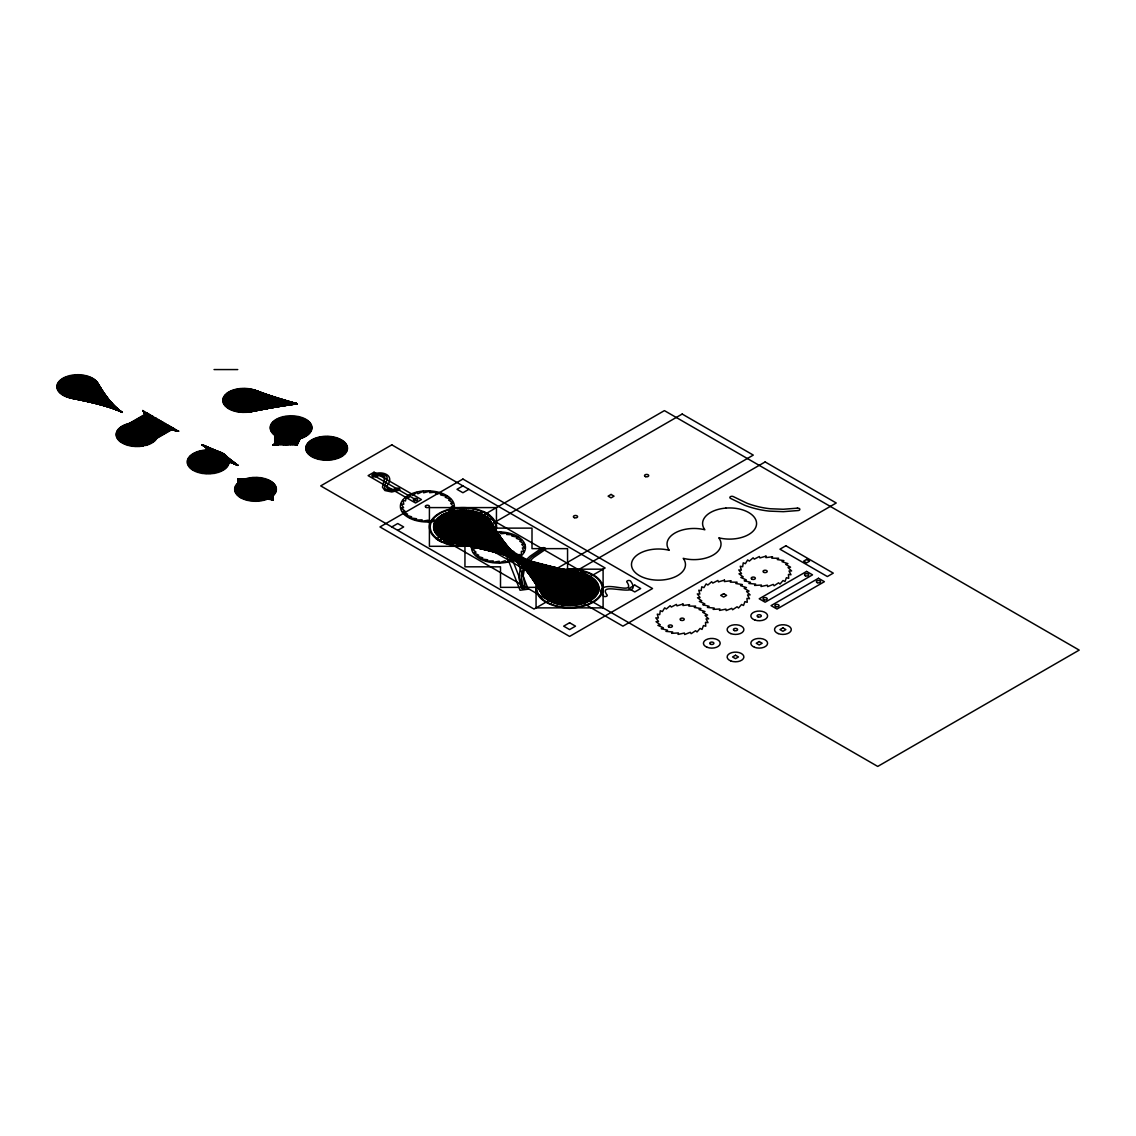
<?xml version="1.0" encoding="UTF-8"?>
<svg xmlns="http://www.w3.org/2000/svg" width="1136" height="1136" viewBox="0 0 1136 1136"><rect width="100%" height="100%" fill="white"/><g stroke="black" fill="none" stroke-linecap="round" stroke-linejoin="round"><path stroke-width="1.5" d="M274.727 444.843L274.742 420.164M280.649 417.239L280.649 444.843L311.946 428.769M297.021 416.131L297.007 444.843L278.732 437.502M279.541 417.636L279.456 444.843L311.804 429.507M285.392 444.843L285.448 416.074M294.48 415.79L294.394 444.843L270.737 424.85M276.375 444.843L276.488 419.042M289.183 444.843L289.282 415.677M291.782 444.843L291.895 415.648M210.558 473.953L210.728 449.757L200.319 473.172M298.257 416.372L297.007 444.843L277.709 437.048M153.743 441.847L155.021 417.608L117.562 439.078M209.251 474.024L210.728 449.757L201.555 473.428M299.464 416.642L297.007 444.843L280.933 438.311M207.959 474.039L211.083 449.97L202.804 473.641M152.934 442.429L156.086 418.218L118.527 428.883M300.642 416.969L297.007 444.843L276.73 436.551M301.793 417.338L297.007 444.843L282.097 438.652M206.653 474.01L211.083 449.97L204.068 473.811M302.886 417.736L297.007 444.843L275.807 436.011M152.054 442.997L157.506 419.042L119.337 441.08M205.36 473.939L211.083 449.97M303.937 418.176L297.007 444.843L274.94 435.443M477.56 538.109L476.552 542L474.195 541.403L474.891 545.323L472.335 545.081L474.706 548.773L472.136 548.915L476.012 552.139L473.584 552.65L478.725 555.22L476.595 556.058L482.686 557.819L480.982 558.94L487.628 559.764L486.464 561.085L493.265 560.928L492.712 562.377L499.229 561.255L499.315 562.746L505.137 560.715L505.861 562.15L510.632 559.338L511.953 560.63L515.361 557.222M304.945 418.659L297.007 444.843L283.29 438.965M151.116 443.523L158.571 419.653L120.075 441.705M305.896 419.184L297.007 444.843L274.145 434.861M306.777 419.724L297.007 444.843L273.407 434.236M150.122 444.006L160.006 420.476L119.891 427.605M307.615 420.306L297.007 444.843L272.739 433.583M308.381 420.916L297.007 444.843L272.157 432.915M199.127 472.874L210.373 449.558L213.114 473.684M481.636 537.754L483.482 533.963L485.697 534.729L485.853 530.796L488.338 531.208L486.79 527.374L489.375 527.431L486.236 523.937L488.75 523.611L484.206 520.686L486.506 520.004L480.84 517.831L482.772 516.837L476.353 515.545L477.802 514.31L471.014 513.969L471.894 512.563L465.178 513.216L465.419 511.74L459.185 513.33L458.788 511.853L453.434 514.296L452.412 512.918L448.28 516.056L446.704 514.878L444.048 518.499L442.018 517.576L441.009 521.467L438.638 520.884L439.334 524.789L436.792 524.562L439.149 528.24L436.579 528.382L440.456 531.62L438.027 532.117L443.168 534.701L441.038 535.539L447.13 537.285L445.426 538.407L452.085 539.231L450.907 540.566L457.709 540.409L457.155 541.858L463.673 540.722L463.758 542.213L469.58 540.182L470.304 541.616L475.075 538.819L476.396 540.097L479.818 536.689M517.192 558.273L519.038 554.496L521.254 555.248L521.41 551.315L523.895 551.741L522.347 547.907L524.931 547.95L521.779 544.471L524.307 544.144L519.763 541.219L522.063 540.537L516.397 538.35L518.328 537.371L511.896 536.064L513.358 534.843L506.571 534.502L507.437 533.096L500.72 533.75L500.962 532.259L494.742 533.849L494.345 532.386L488.991 534.815L487.969 533.451L483.837 536.575M197.976 472.519L210.018 449.359L215.599 473.243M309.077 421.541L297.007 444.843L271.632 432.234M149.086 444.46L161.426 421.3L120.672 426.994M196.855 472.136L209.663 449.146L216.806 472.945M195.775 471.724L208.939 448.734L219.106 472.235M194.753 471.255L208.229 448.322L221.236 471.369M193.773 470.758L207.519 447.911L223.153 470.361M294.863 444.843L309.716 422.209M147.992 444.872L163.201 422.322M479.605 539.018L482.26 535.397M310.27 422.89L292.733 444.843L271.078 424.126M331.627 460.009L344.407 444.843L331.314 436.465M146.871 445.241L165.331 423.558L123.384 425.375M330.363 460.165L344.407 444.843L330.036 436.323M310.753 423.586L290.844 444.843L271.504 423.401M329.071 460.279L344.407 444.843L328.744 436.224M327.764 460.336L344.407 444.843L327.452 436.167M311.165 424.296L288.942 444.843L272.015 422.72M145.692 445.582L168.171 425.205L131.691 446.278M326.472 460.35L344.407 444.843L326.146 436.167M287.522 444.843L311.491 425.02M325.166 460.321L344.407 444.843L324.839 436.21M323.874 460.25L344.407 444.843L323.547 436.295M285.86 444.843L311.747 425.759M322.581 460.123L344.407 444.843L322.269 436.423M332.578 436.664L320.707 444.843L332.891 459.796M284.682 444.843L311.917 426.511M321.318 459.952L344.407 444.843L321.005 436.607M320.068 459.739L344.407 444.843L319.756 436.835M283.262 444.843L312.017 427.264M333.814 436.891L320.707 444.843L334.112 459.555M116.667 431.68L147.907 413.504L157.492 437.09M116.199 433.171L148.972 414.115L157.18 437.829M118.684 440.427L156.441 418.431M124.662 444.346L162.846 422.123L121.524 426.426M129.22 445.795L166.396 424.168L124.406 424.907M134.247 446.562L169.605 426.014L127.729 423.728M135.539 446.633L170.315 426.426L128.922 423.416M117.008 430.956L147.552 413.291M117.107 438.368L153.956 416.983L154.496 441.237M120.87 442.287L159.281 420.064M122.66 443.395L161.071 421.101M132.955 446.448L168.895 425.617M136.845 446.675L171.025 426.838M140.736 446.476L172.8 427.874M117.434 430.246L147.197 413.092M116.085 433.909L149.682 414.526M116.738 437.644L153.246 416.571L117.945 429.55M118.087 439.76L155.731 418.02M125.741 444.772L163.911 422.734L122.418 425.886M128.027 445.497L165.686 423.756M138.152 446.647L171.735 427.25M143.264 446.121L173.865 428.485M391.821 526.948L397.742 523.526L403.663 526.948L397.742 530.37M462.92 485.896L456.999 489.318L462.92 492.74L468.856 489.318M439.22 540.637L664.404 410.621L1079.2 650.104L877.73 766.431L462.92 526.948M116.397 432.418L148.617 413.916M116.057 434.662L150.406 414.938M116.454 436.906L152.536 416.174M121.737 442.855L160.361 420.689M123.639 443.892L162.136 421.712M130.441 446.065L167.461 424.793L125.471 424.481M116.113 435.415L151.116 415.35L156.328 439.249M116.241 436.167L151.826 415.762L155.788 439.93M126.863 445.156L164.976 423.359M139.444 446.59L172.445 427.661L131.378 422.919M142.014 446.32L173.51 428.272L132.642 422.748M318.847 459.484L344.407 444.843L318.534 437.104M543.533 548.844L531.818 556.896A69.225 39.973 0 0 0 524.179 565.87L521.14 575.966L523.213 587.355L510.334 554.311M312.017 428.016L281.827 444.843L281.799 416.884M335.021 437.175L320.707 444.843L335.319 459.271M317.64 459.185L344.407 444.843L317.356 437.417M316.49 458.845L344.407 444.843L316.206 437.772M336.199 437.502L320.707 444.843L336.483 458.93M315.368 458.461L344.407 444.843L315.098 438.155M375.363 476.566L380.56 475.317L384.848 476.893L382.449 487.145L384.877 490.525L391.75 491.987L399.063 490.241A2.102 1.207 0 0 0 399.361 488.551A2.102 1.207 0 0 0 396.407 488.381C393.297 490.156 385.942 490.553 386.822 486.052C396.237 474.493 380.475 470.105 372.707 474.692M397.742 489.318L392.374 490.78A7.341 4.232 0 0 1 390.017 490.724L385.942 489.431A5.368 3.096 0 0 1 385.09 488.65C382.832 484.646 388.952 480.301 386.694 476.296A5.368 3.096 0 0 0 385.828 475.515L381.753 474.209A7.341 4.232 0 0 0 379.41 474.152L374.042 475.629L415.52 499.57M314.289 458.035L344.407 444.843L314.033 438.595M311.562 430.246L278.036 444.843L273.961 420.76M285.761 439.433L273.293 444.843L298.569 439.021M337.335 437.857L320.707 444.843L337.619 458.561M313.266 457.567L344.407 444.843L313.011 439.064M276.857 444.843L311.25 430.984M287.025 439.604L273.293 444.843L299.762 438.737M312.286 457.07L344.407 444.843L312.045 439.575M310.866 431.694L275.665 444.843L275.594 419.582M338.443 438.269L320.707 444.843L338.713 458.149M311.363 456.544L344.407 444.843L311.136 440.115M274.486 444.843L310.398 432.404M288.317 439.717L273.293 444.843L297.334 439.277M310.497 455.976L344.407 444.843L310.298 440.683M339.494 438.709L320.707 444.843L339.749 457.694M309.858 433.086L273.293 444.843L300.941 438.411M289.609 439.802L273.293 444.843L296.084 439.476M309.248 433.753L273.293 444.843L302.062 438.027M309.702 455.38L344.407 444.843L309.517 441.279M308.566 434.392L273.293 444.843L303.156 437.616M340.502 439.192L320.707 444.843L340.743 457.197M307.813 435.003L273.293 444.843L294.806 439.632M308.964 454.755L344.407 444.843L308.793 441.918M307.004 435.599L273.293 444.843L304.192 437.161M292.222 439.802L273.293 444.843L293.514 439.746M306.124 436.153L273.293 444.843L305.186 436.678M308.296 454.116L344.407 444.843L308.14 442.571M341.439 439.703L320.707 444.843L341.68 456.672M307.7 453.449L344.407 444.843L307.572 443.239M119.166 428.229L158.216 419.454M243.502 412.453L282.537 403.777L249.622 388.768M242.209 412.425L281.359 403.777M244.808 412.439L283.972 403.777L250.857 388.995M240.903 412.354L280.18 403.777M246.114 412.368L285.392 403.777M247.392 412.269L286.57 403.777M239.625 412.226L278.987 403.777M307.189 452.753L344.407 444.843L307.061 443.935M248.67 412.112L287.99 403.777M342.334 440.257L320.707 444.843L342.547 456.118M238.347 412.056L277.809 403.777M249.934 411.899L289.424 403.777M237.097 411.843L276.616 403.777L244.481 388.271M192.85 470.219L232.411 462.281L193.532 453.264M235.876 411.587L275.437 403.777L243.175 388.271M251.155 411.658L290.844 403.777M191.984 469.665L231.701 461.869L191.785 454.372M252.362 411.374L292.264 403.777M191.189 469.069L230.991 461.457L190.28 455.593M306.734 452.043L344.407 444.843L306.635 444.645M234.683 411.289L274.486 403.777M190.45 468.444L230.281 461.06L189.059 456.928M253.527 411.033L293.443 403.777L257.531 391.295M233.533 410.948L273.535 403.777M343.171 440.839L320.707 444.843L343.37 455.536M189.783 467.805L229.926 460.847L188.548 457.623M254.663 410.664L294.863 403.777L258.483 391.806M306.365 451.333L344.407 444.843L306.28 445.369M232.411 410.565L273.293 403.777L240.591 388.398M255.742 410.252L296.056 403.777M189.187 467.137L229.571 460.648L187.767 459.058M231.332 410.139L273.293 403.777L239.298 388.526M256.793 409.798L297.007 403.777L260.215 392.942M306.081 450.594L344.407 444.843L306.01 446.107M188.661 466.442L229.216 460.435L187.497 459.796M343.938 441.435L320.707 444.843L344.123 454.925M257.773 409.301L297.007 403.777L260.982 393.539M230.296 409.67L273.293 403.777L238.035 388.711M258.71 408.775L297.007 403.777L261.678 394.178M305.868 449.856L344.407 444.843L305.825 446.846M188.221 465.732L229.216 460.435L187.312 460.534M229.33 409.173L273.293 403.777L236.799 388.938M259.59 408.222L297.007 403.777L262.302 394.831M187.852 465.007L228.861 460.236L187.17 462.04M344.634 442.074L320.707 444.843L344.804 454.272M305.726 449.103L344.407 444.843L305.712 447.598M228.407 408.648L273.293 403.777L235.578 389.208M260.414 407.639L297.007 403.777L262.87 395.513M187.554 464.283L228.861 460.236L187.213 462.792M227.541 408.08L273.293 403.777L234.399 389.52M261.152 407.029L297.007 403.777L263.353 396.208M305.683 448.351L344.407 444.843M345.273 442.728L320.707 444.843L345.415 453.619M187.355 463.531L228.861 460.236M226.746 407.483L273.293 403.777L233.249 389.875M261.848 406.376L297.007 403.777L263.765 396.933M226.007 406.858L273.293 403.777L232.127 390.259M345.827 443.409L320.707 444.843L345.955 452.937M262.459 405.722L297.007 403.777L264.092 397.657M225.34 406.219L273.293 403.777L231.062 390.699M224.743 405.552L273.293 403.777L230.054 391.167M262.998 405.041L297.007 403.777L264.347 398.395M346.31 444.105L320.707 444.843L346.423 452.227M224.218 404.856L273.293 403.777L229.089 391.679M187.199 461.287L229.216 460.435M263.467 404.331L297.007 403.777L264.518 399.148M223.778 404.146L273.293 403.777L228.18 392.218M214.037 369.569L237.751 369.569M346.721 444.829L320.707 444.843L346.807 451.503M263.85 403.607L297.007 403.777L264.603 399.886M223.409 403.436L273.293 403.777L227.328 392.786M223.11 402.698L273.293 403.777L226.547 393.383M347.048 445.553L320.707 444.843L347.119 450.779M264.163 402.882L297.007 403.777L264.617 400.639M126.579 424.083L168.526 425.404M222.897 401.959L273.293 403.777L225.837 394.022M264.39 402.144L297.007 403.777L264.546 401.391M222.77 401.207L273.293 403.777L225.184 394.675M270.34 480.755L237.751 479.051L241.173 498.122M347.304 446.292L320.707 444.843L347.36 450.041M188.122 458.333L229.926 460.847M240.25 497.596L273.293 499.57L269.388 480.244M222.727 400.454L273.293 403.777L224.601 395.342M271.234 481.309L237.751 479.051L242.153 498.619M239.398 497.028L273.293 499.57L268.38 479.761M222.755 399.702L273.293 403.777L224.104 396.038M347.474 447.044L320.707 444.843L347.502 449.288M272.058 481.891L237.751 479.051L243.175 499.087M238.588 496.432L273.293 499.57L267.329 479.321M222.869 398.949L273.293 403.777L223.678 396.748M130.129 423.146L171.38 427.051M272.825 482.502L237.751 479.051L244.254 499.513M237.864 495.821L273.293 499.57L266.236 478.923M223.054 398.211L273.293 403.777L223.323 397.472M347.559 447.783L320.707 444.843L347.573 448.535M273.535 483.127L237.751 479.051L245.376 499.897M189.627 456.246L230.636 461.259M237.197 495.168L273.293 499.57L265.086 478.554M274.159 483.794L237.751 479.051L246.54 500.238M236.6 494.501L273.293 499.57L263.921 478.228M274.713 484.461L237.751 479.051L247.733 500.536M133.92 422.606L174.575 428.897M236.075 493.805L273.293 499.57L262.7 477.944M442.515 539.103L499.187 547.879L483.979 515.162M590.649 576.747L534.034 568L549.171 600.688M443.864 539.813L500.607 548.702L485.214 515.943M589.343 576.009L532.614 567.176L547.907 599.936M587.951 575.327L531.194 566.353L546.714 599.126M441.237 538.35L498.477 547.467L482.672 514.423M445.284 540.48L502.027 549.526L486.35 516.752M586.488 574.688L530.114 565.742L545.621 598.289M446.775 541.077L503.106 550.136L487.401 517.618M275.21 485.171L237.751 479.051L248.954 500.806M584.969 574.106L528.694 564.919L544.613 597.408M591.87 577.514L534.034 568L550.52 601.398M190.99 454.968L231.346 461.67M448.322 541.631L504.526 550.96L488.366 518.513M67.606 397.259L107.735 403.99M66.484 396.876L107.38 403.777L95.751 380.489M135.212 422.521L175.285 429.309M440.058 537.541L498.477 547.467L481.281 513.742M583.393 573.581L527.274 564.095L543.704 596.499M235.621 493.109L273.293 499.57L261.465 477.716M449.927 542.128L505.946 551.784L489.218 519.45M65.405 396.45L107.38 403.777L95.055 379.864M68.771 397.6L108.8 404.601M593.02 578.338L534.034 568L551.94 602.052M581.746 573.112L525.499 563.073L542.894 595.548M275.608 485.881L237.751 479.051L250.204 501.019M64.383 395.995L107.38 403.777L94.288 379.254M438.95 536.703L498.477 547.467L479.832 513.103M451.588 542.568L507.721 552.806L552.309 574.844M69.963 397.898L109.865 405.225M136.519 422.478L176.35 429.919M580.07 572.714L524.079 562.249L477.915 541.503M594.071 579.204L534.034 568L553.431 602.662M63.403 395.498L107.38 403.777L93.45 378.671M235.251 492.385L273.293 499.57L260.201 477.518M437.956 535.823L498.477 547.467L478.313 512.521M453.292 542.937L509.141 553.63L557.009 573.226M71.185 398.168L110.93 405.836M578.352 572.359L522.659 561.425L541.588 593.588M62.48 394.959L107.38 403.777L92.57 378.118M275.949 486.606L237.751 479.051L251.468 501.175M595.023 580.098L534.034 568L554.993 603.216M137.825 422.493L177.415 430.53M455.039 543.249L510.561 554.453L560.389 572.445M72.434 398.381L111.995 406.447M150.875 425.503L178.494 431.155L144.187 423.217M437.048 534.914L498.477 547.467L476.722 512.009M61.614 394.391L107.38 403.777L91.618 377.606M234.967 491.647L273.293 499.57L258.923 477.376M576.591 572.09L521.239 560.616L541.105 592.566M192.623 453.804L232.056 462.082M595.889 581.021L534.034 568L556.597 603.713M456.814 543.505L511.995 555.277L491.604 523.412M60.819 393.809L107.38 403.777L90.61 377.124M149.867 425.02L178.494 431.155L142.951 422.975M73.698 398.551L113.06 407.071M276.19 487.344L237.751 479.051L252.76 501.303M436.238 533.963L498.477 547.467L475.089 511.541M139.117 422.535L178.494 431.155L141.688 422.791M574.802 571.862L519.805 559.792L540.722 591.544M148.816 424.58L178.494 431.155L147.723 424.182M60.08 393.184L107.38 403.777L89.559 376.683M140.41 422.635L178.494 431.155M596.641 581.987L534.034 568L558.259 604.153M234.754 490.908L273.293 499.57L257.631 477.276M74.99 398.665L113.785 407.483M458.603 543.69L513.415 556.1L491.931 524.449M435.528 532.997L498.477 547.467L473.4 511.129M572.998 571.706L518.74 559.168L540.452 590.493M59.413 392.531L107.38 403.777L88.466 376.286M276.36 488.097L237.751 479.051L254.052 501.374M597.295 582.967L534.034 568L559.963 604.522M460.421 543.817L514.48 556.711L492.144 525.499M76.282 398.736L114.85 408.094M434.932 532.003L498.477 547.467L471.681 510.788M234.627 490.156L273.293 499.57M58.831 391.863L107.38 403.777L87.316 375.917M571.181 571.621L464.07 543.86M276.46 488.849L238.106 479.25L255.359 501.402M597.834 583.975L534.034 568L561.695 604.835M194.497 452.753L232.766 462.494M462.238 543.874L569.363 571.593M58.305 391.182L107.38 403.777L86.137 375.59M434.435 530.995L498.477 547.467L469.921 510.504M77.589 398.779L115.915 408.704M234.57 489.403L272.938 499.371L256.338 477.219M598.274 584.997L534.034 568L563.47 605.09M276.474 489.588L238.461 479.463L256.665 501.388M57.851 390.472L107.38 403.777L84.93 375.32M434.066 529.958L498.477 547.467L468.146 510.277M78.895 398.75L116.625 409.116M195.52 452.284L233.121 462.693M234.598 488.65L272.583 499.173L255.032 477.219M567.531 571.635L514.835 556.91L540.324 587.34M598.601 586.034L534.034 568L565.274 605.275M57.482 389.747L107.38 403.777L83.695 375.079M276.403 490.34L238.816 479.662L257.957 501.331M433.796 528.922L498.477 547.467L466.342 510.121M465.888 543.789L518.385 558.969L492.101 528.652M57.198 389.009L107.38 403.777L82.431 374.894M80.187 398.693L117.69 409.741M598.814 587.085L534.034 568L567.077 605.403M234.712 487.898L272.228 498.96L253.726 477.262M565.714 571.735L513.77 556.299L540.509 586.29M196.585 451.844L233.831 463.105M433.64 527.871L498.477 547.467L464.525 510.036M276.247 491.093L239.171 479.875L259.249 501.217M56.985 388.271L107.38 403.777L81.153 374.738M467.691 543.661L519.45 559.579L491.86 529.703M259.377 392.36L296.297 403.777M598.913 588.136L534.034 568L568.909 605.46M81.48 398.58L118.4 410.153M234.911 487.159L271.873 498.761L252.433 477.347M563.925 571.919L512.705 555.689L540.807 585.253M433.597 526.82L498.477 547.467L462.693 510.007M56.857 387.518L107.38 403.777L79.861 374.639M276.02 491.831L239.526 480.074L260.527 501.061M197.692 451.446L234.186 463.318M469.48 543.448L520.515 560.204L491.505 530.739M598.899 589.186L534.034 568L570.726 605.445M82.758 398.424L119.11 410.55M235.18 486.421L271.518 498.548L251.155 477.489M433.668 525.755L498.477 547.467L460.875 510.05M56.8 386.765L107.38 403.777L78.569 374.596M562.135 572.146L511.626 555.064L541.219 584.231M275.707 492.57L239.881 480.287L261.777 500.862M598.771 590.237L534.034 568L572.544 605.374M198.843 451.091L234.541 463.516M471.241 543.178L521.594 560.815L491.05 531.747M56.828 386.013L107.38 403.777L77.262 374.582M433.853 524.718L498.477 547.467L459.058 510.163M84.007 398.225L119.82 410.962L97.54 390.642M235.521 485.697L271.163 498.349L249.892 477.66M598.53 591.274L534.034 568L574.362 605.232M56.942 385.274L107.38 403.777L75.956 374.624M275.31 493.28L239.881 480.287L263.012 500.607M256.537 390.812L291.782 403.777M434.151 523.668L498.477 547.467L457.254 510.334M472.974 542.852L522.304 561.227L490.482 532.756M200.021 450.779L235.251 463.928M85.243 397.969L120.175 411.175M598.175 592.31L534.034 568L576.151 605.034M235.961 484.987L271.163 498.349L248.642 477.887M255.472 390.372L290.362 403.777M558.685 572.814L509.851 554.041L542.355 582.228M57.127 384.522L107.38 403.777L74.664 374.71M434.548 522.645L498.477 547.467L455.479 510.561M274.841 493.99L240.236 480.485L264.205 500.323M201.242 450.523L235.606 464.127M474.678 542.468L523.014 561.638L489.801 533.735M597.706 593.333L534.034 568L577.912 604.764M57.411 383.783L107.38 403.777L73.386 374.852M254.379 389.96L288.7 403.777M86.435 397.685L120.885 411.587L96.532 392.034M236.458 484.291L270.808 498.136L247.435 478.157M435.074 521.637L498.477 547.467L453.733 510.859M228.989 462.977L202.194 444.843L222.926 453.392M253.243 389.605L287.28 403.777M597.138 594.327L534.034 568L579.644 604.437M57.751 383.059L107.38 403.777L72.122 375.022M274.301 494.671L240.236 480.485L265.384 499.982M229.06 462.224L202.194 444.843L223.82 453.931M202.478 450.296L236.316 464.539M476.325 542.014L523.724 562.05L489.02 534.687M435.699 520.643L498.477 547.467L452.014 511.228M87.614 397.344L121.24 411.786M229.046 461.472L202.194 444.843L224.658 454.514M237.041 483.624L270.808 498.136L246.242 478.469M252.064 389.279L285.619 403.777M555.39 573.708L508.431 553.218L543.917 580.326M58.177 382.349L107.38 403.777L70.872 375.249M596.457 595.307L534.034 568L581.334 604.04M228.961 460.719L202.194 444.843L225.425 455.124M266.506 499.613L240.591 480.684L273.691 495.339M203.756 450.112L237.041 464.951M436.423 519.677L498.477 547.467L450.339 511.654M58.689 381.653L107.38 403.777L69.651 375.519M228.79 459.981L202.194 444.843L226.121 455.763M88.736 396.975L121.595 411.999L95.921 392.701M237.68 482.97L270.453 497.937L245.092 478.824M595.676 596.258L534.034 568L582.981 603.585M553.814 574.248L508.076 553.019L544.854 579.417M248.358 388.569L280.89 403.777M437.261 518.74L498.477 547.467L448.72 512.123M205.034 449.984L237.396 465.164M228.535 459.242L202.194 444.843L226.76 456.416M267.599 499.201L240.591 480.684L273.009 495.978M247.08 388.427L279.456 403.777M59.257 380.986L107.38 403.777L68.472 375.831M245.788 388.327L278.036 403.777M479.449 540.935L524.434 562.462L487.145 536.49M241.883 388.313L274.017 403.777M594.795 597.181L534.034 568L584.586 603.088M89.829 396.563L121.95 412.198L94.487 393.951M238.404 482.346L270.453 497.937L243.984 479.222M228.208 458.504L202.194 444.843L227.314 457.098M438.198 517.846L498.477 547.467L447.158 512.663M206.326 449.884L237.751 465.362L221.974 452.881M59.91 380.333L107.38 403.777L67.322 376.186M268.636 498.747L240.591 480.684L272.257 496.588M593.816 598.076L534.034 568L586.119 602.52M202.194 444.843L227.796 457.794M480.926 540.31L524.789 562.661L486.08 537.342M439.22 516.965L498.477 547.467L445.653 513.259M271.177 431.524L297.007 444.843L270.269 426.327M207.632 449.856L237.751 465.362L220.98 452.398M60.634 379.708L107.38 403.777L66.215 376.584M90.866 396.109L121.95 412.198L93.677 394.533M239.185 481.735L270.453 497.937L242.919 479.648M550.875 575.483L507.366 552.607L546.998 577.727M592.736 598.928L534.034 568L587.596 601.895M270.808 430.8L297.007 444.843L270.155 427.079M269.63 498.25L240.591 480.684L271.447 497.17M208.925 449.856L237.751 465.362L219.93 451.958M61.415 379.097L107.38 403.777L65.15 377.01M440.342 516.142L498.477 547.467L444.204 513.912M482.331 539.643L525.144 562.874L484.916 538.152M91.86 395.626L122.305 412.411L92.797 395.101M240.037 481.167L270.453 497.937L241.897 480.116M591.572 599.737L534.034 568L589.002 601.228M270.524 430.061L297.007 444.843L270.127 427.832M549.497 576.193L507.366 552.607L548.205 576.932M62.267 378.529L107.38 403.777L64.127 377.479M210.231 449.913L237.751 465.362L218.822 451.546M441.549 515.346L498.477 547.467L442.841 514.608M240.591 480.684L270.567 497.738M270.311 429.323L297.007 444.843L270.183 428.57M63.162 377.99L107.38 403.777M211.523 450.012L237.751 465.362L217.686 451.177M240.946 480.627L270.453 497.937M212.801 450.154L237.751 465.362L216.507 450.864M214.065 450.339L237.751 465.362L215.3 450.58M545.891 578.551L507.721 552.806L489.971 520.402M95.239 393.34L121.595 411.999M202.549 445.042L228.833 463.729M488.139 535.596L524.079 562.249L542.199 594.582M202.904 445.241L228.606 464.468M270.453 425.574L295.814 444.843L295.758 415.946M203.614 445.653L228.293 465.192M543.093 581.263L509.141 553.63L490.624 521.381M204.324 446.065L227.91 465.916M97.071 391.352L120.53 411.374M204.679 446.278L227.441 466.612M541.73 583.222L510.561 554.453L491.178 522.39M205.389 446.689L226.902 467.294M97.923 389.932L119.465 410.763M205.744 446.888L226.291 467.961M98.236 389.194L118.755 410.352M98.477 388.455L118.045 409.94M206.099 447.101L225.61 468.6M98.619 387.717L116.98 409.329M206.809 447.499L224.857 469.225M492.229 527.601L517.32 558.358L540.296 589.442M98.69 386.964L116.27 408.917M540.253 588.391L492.243 526.55M207.164 447.712L224.033 469.807M98.69 386.212L115.205 408.293M98.591 385.459L114.495 407.895M151.826 426.014L142.937 410.621L156.683 430.43M152.721 426.568L142.937 410.621L157.095 431.14M153.545 427.15L142.937 410.621L155.646 429.053M157.847 433.356L142.937 410.621L157.421 431.865M154.311 427.761L142.937 410.621L155.007 428.386M142.937 410.621L157.677 432.603M98.42 384.706L113.43 407.27M207.874 448.124L222.23 470.886M98.165 383.968L112.35 406.66M272.583 422.038L286.57 444.843M144.002 411.246L157.947 434.108M97.838 383.244L111.285 406.035M97.426 382.534L110.575 405.637M145.067 411.857L157.947 434.861M96.943 381.838L109.51 405.012M96.39 381.156L108.445 404.402M146.132 412.467L157.876 435.613M208.584 448.535L220.199 471.823M146.842 412.879L157.734 436.352M273.236 421.385L283.489 444.843M209.308 448.947L217.97 472.619M150.037 414.725L156.796 438.539M210.018 449.359L214.377 473.485M152.891 416.372L155.178 440.598M210.728 449.757L211.85 473.84M277.454 418.545L277.567 444.843M286.712 415.904L286.812 444.843M293.187 415.691L293.216 444.843M290.589 415.634L290.603 444.843M282.978 416.571L283.02 444.843M278.476 418.062L278.519 444.843M287.99 415.762L287.99 444.843M284.199 416.301L284.199 444.843M554.766 576.548A4.189 2.414 0 0 1 554.766 579.971A4.189 2.414 0 0 1 548.844 579.971M600.504 591.586L603.514 596.13A2.102 1.207 0 0 0 606.468 596.301A2.102 1.207 0 0 0 606.766 594.597C596.357 579.729 644.921 600.859 630.466 580.922A2.102 1.207 0 0 0 627.512 580.752A2.102 1.207 0 0 0 627.228 582.456C635.791 596.386 603.031 578.664 600.504 591.586M523.185 575.909L525.059 586.574A2.102 1.207 0 0 1 523.469 588.022A2.102 1.207 0 0 1 520.97 587.099L519.01 578.508L519.947 570.499A58.916 34.023 0 0 1 522.205 565.487A71.312 41.166 0 0 1 530.058 556.242L542.085 547.964A2.102 1.207 0 0 1 545.053 548.006A2.102 1.207 0 0 1 544.982 549.725L533.593 557.549A67.138 38.766 0 0 0 526.153 566.268A54.684 31.567 0 0 0 524.065 570.954L523.185 575.909M450.31 510.263L450.154 514.196L447.925 513.444L446.079 517.221L444.261 516.17L440.839 519.564L439.533 518.286L434.747 521.097L434.037 519.663L428.201 521.694L428.116 520.203L421.598 521.325L422.152 519.876L415.35 520.032L416.529 518.712L409.869 517.874L411.573 516.766L405.481 515.006L407.611 514.168L402.471 511.598L404.899 511.086L401.022 507.863L403.592 507.721L401.235 504.029L403.777 504.256L403.081 500.351L405.453 500.948L406.461 497.057L408.491 497.966L411.147 494.345L412.737 495.523L416.855 492.399L417.878 493.762L423.231 491.334L423.629 492.797L429.862 491.206L429.621 492.697L436.338 492.044L435.457 493.45L442.245 493.777L440.796 495.012L447.215 496.318L445.284 497.298L450.949 499.485L448.649 500.152L453.193 503.092L450.68 503.404L453.818 506.897L451.248 506.855L452.781 510.675L450.31 510.263M683.006 604.04L682.921 605.531L689.552 604.65L688.842 606.07L695.644 606.17L694.337 607.448L700.884 608.513L699.066 609.563L704.959 611.537L702.73 612.304L707.586 615.059L705.115 615.471L708.623 618.836L706.052 618.879L707.998 622.656L705.484 622.329L705.754 626.248L703.454 625.581L702.02 629.415L700.088 628.435L697.05 631.957L695.601 630.721L691.142 633.689L690.262 632.298L684.667 634.527L684.426 633.05L678.036 634.413L678.433 632.937L671.66 633.334L672.697 631.971L665.952 631.389L667.542 630.21L661.266 628.677L663.31 627.768L657.886 625.382L660.257 624.8L656.04 621.704L658.582 621.477L655.827 617.885L658.397 618.027L657.275 614.136L659.704 614.647L660.286 610.728L662.416 611.566L664.674 607.859L666.378 608.981L670.155 605.701L671.333 607.036L676.403 604.409L676.971 605.857L683.006 604.04M724.484 580.098L724.399 581.589L731.044 580.695L730.32 582.129L737.122 582.214L735.816 583.506L742.362 584.571L740.544 585.622L746.437 587.596L744.208 588.349L749.064 591.103L746.593 591.529L750.101 594.895L747.531 594.937L749.476 598.7L746.963 598.374L747.232 602.307L744.932 601.626L743.512 605.474L741.567 604.494L738.528 608.001L737.079 606.78L732.621 609.748L731.74 608.342L726.145 610.586L725.904 609.095L719.514 610.458L719.926 608.995L713.152 609.393L714.175 608.03L707.43 607.448L709.02 606.269L702.744 604.735L704.789 603.827L699.364 601.441L701.736 600.845L697.518 597.763L700.06 597.522L697.305 593.929L699.875 594.071L698.754 590.195L701.182 590.692L701.764 586.787L703.908 587.624L706.152 583.904L707.856 585.026L711.647 581.76L712.812 583.08L717.881 580.453L718.449 581.916L724.484 580.098M765.962 556.143L765.891 557.634L772.523 556.754L771.798 558.174L778.6 558.273L777.294 559.551L783.854 560.616L782.022 561.667L787.915 563.641L785.7 564.407L790.542 567.162L788.072 567.574L791.593 570.939L789.009 570.982L790.968 574.759L788.441 574.433L788.711 578.352L786.41 577.684L784.99 581.518L783.045 580.539L780.006 584.06L778.558 582.825L774.099 585.793L773.233 584.401L767.624 586.63L767.382 585.154L760.992 586.517L761.404 585.04L754.631 585.438L755.653 584.074L748.922 583.492L750.498 582.314L744.222 580.78L746.267 579.871L740.842 577.486L743.214 576.903L738.996 573.808L741.552 573.581L738.783 569.988L741.354 570.13L740.232 566.239L742.66 566.75L743.242 562.831L745.386 563.669L747.63 559.963L749.348 561.085L753.125 557.804L754.29 559.139L759.359 556.512L759.927 557.961L765.962 556.143M391.821 444.843L320.707 485.896L534.034 609.052L605.147 568L391.821 444.843M374.042 472.207L368.107 475.629L415.52 502.992L421.442 499.57L374.042 472.207M462.92 479.051L379.964 526.948L569.59 636.43L652.547 588.533L462.92 479.051M483.666 511.555L436.252 538.918L442.188 542.341L489.588 514.977L483.666 511.555M462.92 525.23L459.966 526.948L462.92 528.652L465.888 526.948L462.92 525.23M682.182 414.044L468.856 537.214L539.955 578.267L753.282 455.096L682.182 414.044M611.069 494.444L608.101 496.148L611.069 497.866L614.036 496.148L611.069 494.444M765.139 461.94L551.812 585.111L622.911 626.163L836.238 502.992L765.139 461.94M569.59 622.741L563.655 626.163L569.59 629.585L575.512 626.163L569.59 622.741M634.768 585.111L628.847 588.533L634.768 591.955L640.69 588.533L634.768 585.111M785.871 545.763L779.949 549.185L827.363 576.548L833.284 573.126L785.871 545.763M723.66 593.659L720.693 595.363L723.66 597.082L726.614 595.363L723.66 593.659M806.617 559.452L803.649 561.156L806.617 562.874L809.585 561.156L806.617 559.452M806.617 571.422L759.203 598.786L765.139 602.208L812.538 574.844L806.617 571.422M818.474 578.267L771.06 605.63L776.981 609.052L824.395 581.689L818.474 578.267M735.503 655.245L732.55 656.949L735.503 658.667L738.471 656.949L735.503 655.245M759.203 641.556L756.249 643.26L759.203 644.978L762.171 643.26L759.203 641.556M782.917 627.867L779.949 629.585L782.917 631.289L785.871 629.585L782.917 627.867M513.5 551.429L505.321 552.494L520.047 590.251L528.226 589.186L513.5 551.429M797.316 508.175L783.286 509.255L770.251 508.743A54.684 31.567 0 0 1 762.128 507.536A67.138 38.766 0 0 1 747.034 503.248L733.473 496.673A2.102 1.207 0 0 0 730.505 496.631A2.102 1.207 0 0 0 730.448 498.349L744.776 505.293A71.312 41.166 0 0 0 760.765 509.837A58.916 34.023 0 0 0 769.455 511.129L783.329 511.669L798.225 510.533A2.102 1.207 0 0 0 799.815 509.098A2.102 1.207 0 0 0 797.316 508.175M496.446 507.593L429.408 507.593L429.408 546.302L464.951 546.302L464.951 566.821L500.507 566.821L500.507 587.355L536.064 587.355L536.064 607.874L603.102 607.874L603.102 569.179L567.56 569.179L567.56 548.645L532.003 548.645L532.003 528.126L496.446 528.126L496.446 507.593M590.322 576.548L483.666 514.977A29.337 16.941 0 0 0 442.188 514.977A29.337 16.941 0 0 0 442.188 538.918L548.844 600.504A29.337 16.941 0 0 0 590.322 600.504A29.337 16.941 0 0 0 590.322 576.548M543.519 569.363L496.105 542A5.027 2.897 0 0 0 488.991 542A5.027 2.897 0 0 0 488.991 546.104L536.405 573.467A5.027 2.897 0 0 0 543.519 573.467A5.027 2.897 0 0 0 543.519 569.363M590.322 597.082L448.109 514.977A4.189 2.414 0 0 0 442.188 514.977A4.189 2.414 0 0 0 442.188 518.399L584.401 600.504A4.189 2.414 0 0 0 590.322 600.504A4.189 2.414 0 0 0 590.322 597.082M552.82 605.289A33.526 19.355 0 0 0 603.102 588.533A33.526 19.355 0 0 0 552.82 571.763A33.526 19.355 0 0 0 552.82 605.289M645.447 476.623A2.102 1.207 0 0 0 648.713 475.714A2.102 1.207 0 0 0 645.702 474.536A2.102 1.207 0 0 0 645.447 476.623M574.333 517.689A2.102 1.207 0 0 0 577.599 516.766A2.102 1.207 0 0 0 574.603 515.588A2.102 1.207 0 0 0 574.333 517.689M725.876 508.09A26.994 15.577 0 0 0 704.86 529.774A26.994 15.577 0 0 0 674.94 533.025A26.994 15.577 0 0 0 669.303 550.307A26.994 15.577 0 0 0 631.73 562.448A26.994 15.577 0 0 0 662.174 580.013A26.994 15.577 0 0 0 683.205 558.33A26.994 15.577 0 0 0 713.11 555.078A26.994 15.577 0 0 0 718.747 537.797A26.994 15.577 0 0 0 756.32 525.656A26.994 15.577 0 0 0 725.876 508.09M669.147 627.157A2.102 1.207 0 0 0 672.413 626.248A2.102 1.207 0 0 0 669.402 625.07A2.102 1.207 0 0 0 669.147 627.157M681.004 620.313A2.102 1.207 0 0 0 684.27 619.404A2.102 1.207 0 0 0 681.259 618.225A2.102 1.207 0 0 0 681.004 620.313M752.103 579.261A2.102 1.207 0 0 0 755.369 578.352A2.102 1.207 0 0 0 752.373 577.173A2.102 1.207 0 0 0 752.103 579.261M763.96 572.416A2.102 1.207 0 0 0 767.226 571.507A2.102 1.207 0 0 0 764.216 570.329A2.102 1.207 0 0 0 763.96 572.416M764.045 599.822A2.102 1.207 0 0 0 767.226 598.828A2.102 1.207 0 0 0 764.13 597.721A2.102 1.207 0 0 0 764.045 599.822M805.438 575.838A2.102 1.207 0 0 0 808.704 574.93A2.102 1.207 0 0 0 805.694 573.751A2.102 1.207 0 0 0 805.438 575.838M775.888 606.667A2.102 1.207 0 0 0 779.083 605.673A2.102 1.207 0 0 0 775.987 604.565A2.102 1.207 0 0 0 775.888 606.667M817.295 582.683A2.102 1.207 0 0 0 820.561 581.774A2.102 1.207 0 0 0 817.551 580.595A2.102 1.207 0 0 0 817.295 582.683M730.803 660.953A8.378 4.842 0 0 0 743.867 657.29A8.378 4.842 0 0 0 731.84 652.604A8.378 4.842 0 0 0 730.803 660.953M754.517 647.279A8.378 4.842 0 0 0 767.567 643.615A8.378 4.842 0 0 0 755.554 638.915A8.378 4.842 0 0 0 754.517 647.279M778.217 633.59A8.378 4.842 0 0 0 791.267 629.926A8.378 4.842 0 0 0 779.253 625.226A8.378 4.842 0 0 0 778.217 633.59M710.625 644.268A2.102 1.207 0 0 0 713.891 643.359A2.102 1.207 0 0 0 710.895 642.181A2.102 1.207 0 0 0 710.625 644.268M707.103 647.279A8.378 4.842 0 0 0 720.167 643.615A8.378 4.842 0 0 0 708.14 638.915A8.378 4.842 0 0 0 707.103 647.279M734.339 630.579A2.102 1.207 0 0 0 737.591 629.671A2.102 1.207 0 0 0 734.594 628.492A2.102 1.207 0 0 0 734.339 630.579M730.803 633.59A8.378 4.842 0 0 0 743.867 629.926A8.378 4.842 0 0 0 731.84 625.226A8.378 4.842 0 0 0 730.803 633.59M758.166 616.947A2.102 1.207 0 0 0 761.305 615.897A2.102 1.207 0 0 0 758.166 614.846A2.102 1.207 0 0 0 758.166 616.947M755.014 620.086A8.378 4.842 0 0 0 767.595 615.897A8.378 4.842 0 0 0 755.014 611.708A8.378 4.842 0 0 0 755.014 620.086M497.426 548.518A2.102 1.207 0 0 0 500.578 547.467A2.102 1.207 0 0 0 497.426 546.43A2.102 1.207 0 0 0 497.426 548.518M426.327 507.465A2.102 1.207 0 0 0 429.465 506.415A2.102 1.207 0 0 0 426.327 505.378A2.102 1.207 0 0 0 426.327 507.465M525.215 545.337A26.994 15.577 0 0 0 487.656 533.196A26.994 15.577 0 0 0 482.005 515.929A26.994 15.577 0 0 0 452.1 512.677A26.994 15.577 0 0 0 431.069 490.979A26.994 15.577 0 0 0 400.625 508.559A26.994 15.577 0 0 0 438.198 520.7A26.994 15.577 0 0 0 443.835 537.967A26.994 15.577 0 0 0 473.755 541.219A26.994 15.577 0 0 0 494.771 562.916A26.994 15.577 0 0 0 525.215 545.337M372.935 476.666A2.102 1.207 0 0 0 376.13 475.657A2.102 1.207 0 0 0 373.034 474.564A2.102 1.207 0 0 0 372.935 476.666M446.164 543.704A33.526 19.355 0 0 0 496.446 526.948A33.526 19.355 0 0 0 446.164 510.192A33.526 19.355 0 0 0 446.164 543.704M509.283 555.362A2.102 1.207 0 0 0 512.421 554.311A2.102 1.207 0 0 0 509.283 553.275A2.102 1.207 0 0 0 509.283 555.362M414.47 500.621A2.102 1.207 0 0 0 417.608 499.57A2.102 1.207 0 0 0 414.47 498.534A2.102 1.207 0 0 0 414.47 500.621M522.049 588.363A2.102 1.207 0 0 0 525.315 587.44A2.102 1.207 0 0 0 522.304 586.261A2.102 1.207 0 0 0 522.049 588.363M586.318 599.836A2.102 1.207 0 0 0 589.456 598.786A2.102 1.207 0 0 0 586.318 597.749A2.102 1.207 0 0 0 586.318 599.836M532.983 569.051A2.102 1.207 0 0 0 536.121 568A2.102 1.207 0 0 0 532.983 566.949A2.102 1.207 0 0 0 532.983 569.051M444.105 517.732A2.102 1.207 0 0 0 447.243 516.681A2.102 1.207 0 0 0 444.105 515.63A2.102 1.207 0 0 0 444.105 517.732M531.875 570.073A4.189 2.414 0 0 0 538.223 568.043A4.189 2.414 0 0 0 532.003 565.884A4.189 2.414 0 0 0 531.875 570.073M496.318 549.54A4.189 2.414 0 0 0 502.666 547.524A4.189 2.414 0 0 0 496.446 545.351A4.189 2.414 0 0 0 496.318 549.54M568.412 589.527A2.102 1.207 0 0 0 571.678 588.618A2.102 1.207 0 0 0 568.667 587.44A2.102 1.207 0 0 0 568.412 589.527M503.362 551.94A2.102 1.207 0 0 0 506.5 550.889A2.102 1.207 0 0 0 503.362 549.852A2.102 1.207 0 0 0 503.362 551.94M491.505 545.095A2.102 1.207 0 0 0 494.643 544.045A2.102 1.207 0 0 0 491.505 543.008A2.102 1.207 0 0 0 491.505 545.095M502.24 552.962A4.189 2.414 0 0 0 508.587 550.932A4.189 2.414 0 0 0 502.382 548.773A4.189 2.414 0 0 0 502.24 552.962M490.397 546.118A4.189 2.414 0 0 0 496.744 544.101A4.189 2.414 0 0 0 490.525 541.929A4.189 2.414 0 0 0 490.397 546.118M550.633 579.261A2.102 1.207 0 0 0 553.899 578.352A2.102 1.207 0 0 0 550.889 577.173A2.102 1.207 0 0 0 550.633 579.261M461.869 527.999A2.102 1.207 0 0 0 465.022 526.948A2.102 1.207 0 0 0 461.869 525.897A2.102 1.207 0 0 0 461.869 527.999M551.272 604.153A32.688 18.872 0 0 0 602.179 589.868A32.688 18.872 0 0 0 555.305 571.55A32.688 18.872 0 0 0 551.272 604.153M446.576 543.292A32.688 18.872 0 0 0 495.608 526.948A32.688 18.872 0 0 0 446.576 510.604A32.688 18.872 0 0 0 446.576 543.292"/></g></svg>
